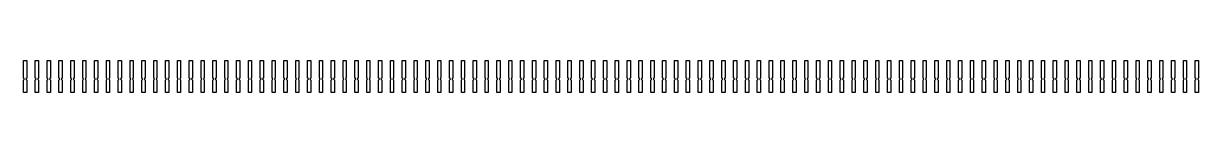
# Model space of a CAD drawing. Extents: x 15393 to 105743, y 58698 to 87977.
# Drawn here: x 60994 to 63178, y 87918 to 87977 of the extents above; entities that cross this region are included whole.
import ezdxf

# ---------------------------------------------------------------- set-up
doc = ezdxf.new("R2010")
doc.units = 13
doc.header["$MEASUREMENT"] = 0
doc.layers.add('Trap Layer', color=80, linetype='Continuous')

msp = doc.modelspace()

# ---------------------------------------------------------------- linework, layer by layer
at = {"layer": 'Trap Layer'}
for points in [[(60998, 87943.3, 0.217277), (60999.5, 87940.6), (60999.5, 87917.6), (60993.5, 87917.6), (60993.5, 87940.6, 0.217277), (60995, 87943.3, 0.435311), (60994.8, 87943.6), (60994.5, 87943.6, -0.414214), (60993.5, 87944.6), (60993.5, 87976.6), (60999.5, 87976.6), (60999.5, 87944.6, -0.414214), (60998.5, 87943.6), (60998.3, 87943.6, 0.435311)], [(61020, 87943.3, 0.217277), (61021.5, 87940.6), (61021.5, 87917.6), (61015.5, 87917.6), (61015.5, 87940.6, 0.217277), (61017, 87943.3, 0.435311), (61016.8, 87943.6), (61016.5, 87943.6, -0.414214), (61015.5, 87944.6), (61015.5, 87976.6), (61021.5, 87976.6), (61021.5, 87944.6, -0.414214), (61020.5, 87943.6), (61020.3, 87943.6, 0.435311)], [(61042, 87943.3, 0.217277), (61043.5, 87940.6), (61043.5, 87917.6), (61037.5, 87917.6), (61037.5, 87940.6, 0.217277), (61039, 87943.3, 0.435311), (61038.8, 87943.6), (61038.5, 87943.6, -0.414214), (61037.5, 87944.6), (61037.5, 87976.6), (61043.5, 87976.6), (61043.5, 87944.6, -0.414214), (61042.5, 87943.6), (61042.3, 87943.6, 0.435311)], [(61064, 87943.3, 0.217277), (61065.5, 87940.6), (61065.5, 87917.6), (61059.5, 87917.6), (61059.5, 87940.6, 0.217277), (61061, 87943.3, 0.435311), (61060.8, 87943.6), (61060.5, 87943.6, -0.414214), (61059.5, 87944.6), (61059.5, 87976.6), (61065.5, 87976.6), (61065.5, 87944.6, -0.414214), (61064.5, 87943.6), (61064.3, 87943.6, 0.435311)], [(61086, 87943.3, 0.217277), (61087.5, 87940.6), (61087.5, 87917.6), (61081.5, 87917.6), (61081.5, 87940.6, 0.217277), (61083, 87943.3, 0.435311), (61082.8, 87943.6), (61082.5, 87943.6, -0.414214), (61081.5, 87944.6), (61081.5, 87976.6), (61087.5, 87976.6), (61087.5, 87944.6, -0.414214), (61086.5, 87943.6), (61086.3, 87943.6, 0.435311)], [(61108, 87943.3, 0.217277), (61109.5, 87940.6), (61109.5, 87917.6), (61103.5, 87917.6), (61103.5, 87940.6, 0.217277), (61105, 87943.3, 0.435311), (61104.8, 87943.6), (61104.5, 87943.6, -0.414214), (61103.5, 87944.6), (61103.5, 87976.6), (61109.5, 87976.6), (61109.5, 87944.6, -0.414214), (61108.5, 87943.6), (61108.3, 87943.6, 0.435311)], [(61130, 87943.3, 0.217277), (61131.5, 87940.6), (61131.5, 87917.6), (61125.5, 87917.6), (61125.5, 87940.6, 0.217277), (61127, 87943.3, 0.435311), (61126.8, 87943.6), (61126.5, 87943.6, -0.414214), (61125.5, 87944.6), (61125.5, 87976.6), (61131.5, 87976.6), (61131.5, 87944.6, -0.414214), (61130.5, 87943.6), (61130.3, 87943.6, 0.435311)], [(61152, 87943.3, 0.217277), (61153.5, 87940.6), (61153.5, 87917.6), (61147.5, 87917.6), (61147.5, 87940.6, 0.217277), (61149, 87943.3, 0.435311), (61148.8, 87943.6), (61148.5, 87943.6, -0.414214), (61147.5, 87944.6), (61147.5, 87976.6), (61153.5, 87976.6), (61153.5, 87944.6, -0.414214), (61152.5, 87943.6), (61152.3, 87943.6, 0.435311)], [(61174, 87943.3, 0.217277), (61175.5, 87940.6), (61175.5, 87917.6), (61169.5, 87917.6), (61169.5, 87940.6, 0.217277), (61171, 87943.3, 0.435311), (61170.8, 87943.6), (61170.5, 87943.6, -0.414214), (61169.5, 87944.6), (61169.5, 87976.6), (61175.5, 87976.6), (61175.5, 87944.6, -0.414214), (61174.5, 87943.6), (61174.3, 87943.6, 0.435311)], [(61196, 87943.3, 0.217277), (61197.5, 87940.6), (61197.5, 87917.6), (61191.5, 87917.6), (61191.5, 87940.6, 0.217277), (61193, 87943.3, 0.435311), (61192.8, 87943.6), (61192.5, 87943.6, -0.414214), (61191.5, 87944.6), (61191.5, 87976.6), (61197.5, 87976.6), (61197.5, 87944.6, -0.414214), (61196.5, 87943.6), (61196.3, 87943.6, 0.435311)], [(61218, 87943.3, 0.217277), (61219.5, 87940.6), (61219.5, 87917.6), (61213.5, 87917.6), (61213.5, 87940.6, 0.217277), (61215, 87943.3, 0.435311), (61214.8, 87943.6), (61214.5, 87943.6, -0.414214), (61213.5, 87944.6), (61213.5, 87976.6), (61219.5, 87976.6), (61219.5, 87944.6, -0.414214), (61218.5, 87943.6), (61218.3, 87943.6, 0.435311)], [(61240, 87943.3, 0.217277), (61241.5, 87940.6), (61241.5, 87917.6), (61235.5, 87917.6), (61235.5, 87940.6, 0.217277), (61237, 87943.3, 0.435311), (61236.8, 87943.6), (61236.5, 87943.6, -0.414214), (61235.5, 87944.6), (61235.5, 87976.6), (61241.5, 87976.6), (61241.5, 87944.6, -0.414214), (61240.5, 87943.6), (61240.3, 87943.6, 0.435311)], [(61262, 87943.3, 0.217277), (61263.5, 87940.6), (61263.5, 87917.6), (61257.5, 87917.6), (61257.5, 87940.6, 0.217277), (61259, 87943.3, 0.435311), (61258.8, 87943.6), (61258.5, 87943.6, -0.414214), (61257.5, 87944.6), (61257.5, 87976.6), (61263.5, 87976.6), (61263.5, 87944.6, -0.414214), (61262.5, 87943.6), (61262.3, 87943.6, 0.435311)], [(61284, 87943.3, 0.217277), (61285.5, 87940.6), (61285.5, 87917.6), (61279.5, 87917.6), (61279.5, 87940.6, 0.217277), (61281, 87943.3, 0.435311), (61280.8, 87943.6), (61280.5, 87943.6, -0.414214), (61279.5, 87944.6), (61279.5, 87976.6), (61285.5, 87976.6), (61285.5, 87944.6, -0.414214), (61284.5, 87943.6), (61284.3, 87943.6, 0.435311)], [(61306, 87943.3, 0.217277), (61307.5, 87940.6), (61307.5, 87917.6), (61301.5, 87917.6), (61301.5, 87940.6, 0.217277), (61303, 87943.3, 0.435311), (61302.8, 87943.6), (61302.5, 87943.6, -0.414214), (61301.5, 87944.6), (61301.5, 87976.6), (61307.5, 87976.6), (61307.5, 87944.6, -0.414214), (61306.5, 87943.6), (61306.3, 87943.6, 0.435311)], [(61328, 87943.3, 0.217277), (61329.5, 87940.6), (61329.5, 87917.6), (61323.5, 87917.6), (61323.5, 87940.6, 0.217277), (61325, 87943.3, 0.435311), (61324.8, 87943.6), (61324.5, 87943.6, -0.414214), (61323.5, 87944.6), (61323.5, 87976.6), (61329.5, 87976.6), (61329.5, 87944.6, -0.414214), (61328.5, 87943.6), (61328.3, 87943.6, 0.435311)], [(61350, 87943.3, 0.217277), (61351.5, 87940.6), (61351.5, 87917.6), (61345.5, 87917.6), (61345.5, 87940.6, 0.217277), (61347, 87943.3, 0.435311), (61346.8, 87943.6), (61346.5, 87943.6, -0.414214), (61345.5, 87944.6), (61345.5, 87976.6), (61351.5, 87976.6), (61351.5, 87944.6, -0.414214), (61350.5, 87943.6), (61350.3, 87943.6, 0.435311)], [(61372, 87943.3, 0.217277), (61373.5, 87940.6), (61373.5, 87917.6), (61367.5, 87917.6), (61367.5, 87940.6, 0.217277), (61369, 87943.3, 0.435311), (61368.8, 87943.6), (61368.5, 87943.6, -0.414214), (61367.5, 87944.6), (61367.5, 87976.6), (61373.5, 87976.6), (61373.5, 87944.6, -0.414214), (61372.5, 87943.6), (61372.3, 87943.6, 0.435311)], [(61394, 87943.3, 0.217277), (61395.5, 87940.6), (61395.5, 87917.6), (61389.5, 87917.6), (61389.5, 87940.6, 0.217277), (61391, 87943.3, 0.435311), (61390.8, 87943.6), (61390.5, 87943.6, -0.414214), (61389.5, 87944.6), (61389.5, 87976.6), (61395.5, 87976.6), (61395.5, 87944.6, -0.414214), (61394.5, 87943.6), (61394.3, 87943.6, 0.435311)], [(61416, 87943.3, 0.217277), (61417.5, 87940.6), (61417.5, 87917.6), (61411.5, 87917.6), (61411.5, 87940.6, 0.217277), (61413, 87943.3, 0.435311), (61412.8, 87943.6), (61412.5, 87943.6, -0.414214), (61411.5, 87944.6), (61411.5, 87976.6), (61417.5, 87976.6), (61417.5, 87944.6, -0.414214), (61416.5, 87943.6), (61416.3, 87943.6, 0.435311)], [(61438, 87943.3, 0.217277), (61439.5, 87940.6), (61439.5, 87917.6), (61433.5, 87917.6), (61433.5, 87940.6, 0.217277), (61435, 87943.3, 0.435311), (61434.8, 87943.6), (61434.5, 87943.6, -0.414214), (61433.5, 87944.6), (61433.5, 87976.6), (61439.5, 87976.6), (61439.5, 87944.6, -0.414214), (61438.5, 87943.6), (61438.3, 87943.6, 0.435311)], [(61460, 87943.3, 0.217277), (61461.5, 87940.6), (61461.5, 87917.6), (61455.5, 87917.6), (61455.5, 87940.6, 0.217277), (61457, 87943.3, 0.435311), (61456.8, 87943.6), (61456.5, 87943.6, -0.414214), (61455.5, 87944.6), (61455.5, 87976.6), (61461.5, 87976.6), (61461.5, 87944.6, -0.414214), (61460.5, 87943.6), (61460.3, 87943.6, 0.435311)], [(61482, 87943.3, 0.217277), (61483.5, 87940.6), (61483.5, 87917.6), (61477.5, 87917.6), (61477.5, 87940.6, 0.217277), (61479, 87943.3, 0.435311), (61478.8, 87943.6), (61478.5, 87943.6, -0.414214), (61477.5, 87944.6), (61477.5, 87976.6), (61483.5, 87976.6), (61483.5, 87944.6, -0.414214), (61482.5, 87943.6), (61482.3, 87943.6, 0.435311)], [(61504, 87943.3, 0.217277), (61505.5, 87940.6), (61505.5, 87917.6), (61499.5, 87917.6), (61499.5, 87940.6, 0.217277), (61501, 87943.3, 0.435311), (61500.8, 87943.6), (61500.5, 87943.6, -0.414214), (61499.5, 87944.6), (61499.5, 87976.6), (61505.5, 87976.6), (61505.5, 87944.6, -0.414214), (61504.5, 87943.6), (61504.3, 87943.6, 0.435311)], [(61526, 87943.3, 0.217277), (61527.5, 87940.6), (61527.5, 87917.6), (61521.5, 87917.6), (61521.5, 87940.6, 0.217277), (61523, 87943.3, 0.435311), (61522.8, 87943.6), (61522.5, 87943.6, -0.414214), (61521.5, 87944.6), (61521.5, 87976.6), (61527.5, 87976.6), (61527.5, 87944.6, -0.414214), (61526.5, 87943.6), (61526.3, 87943.6, 0.435311)], [(61548, 87943.3, 0.217277), (61549.5, 87940.6), (61549.5, 87917.6), (61543.5, 87917.6), (61543.5, 87940.6, 0.217277), (61545, 87943.3, 0.435311), (61544.8, 87943.6), (61544.5, 87943.6, -0.414214), (61543.5, 87944.6), (61543.5, 87976.6), (61549.5, 87976.6), (61549.5, 87944.6, -0.414214), (61548.5, 87943.6), (61548.3, 87943.6, 0.435311)], [(61570, 87943.3, 0.217277), (61571.5, 87940.6), (61571.5, 87917.6), (61565.5, 87917.6), (61565.5, 87940.6, 0.217277), (61567, 87943.3, 0.435311), (61566.8, 87943.6), (61566.5, 87943.6, -0.414214), (61565.5, 87944.6), (61565.5, 87976.6), (61571.5, 87976.6), (61571.5, 87944.6, -0.414214), (61570.5, 87943.6), (61570.3, 87943.6, 0.435311)], [(61592, 87943.3, 0.217277), (61593.5, 87940.6), (61593.5, 87917.6), (61587.5, 87917.6), (61587.5, 87940.6, 0.217277), (61589, 87943.3, 0.435311), (61588.8, 87943.6), (61588.5, 87943.6, -0.414214), (61587.5, 87944.6), (61587.5, 87976.6), (61593.5, 87976.6), (61593.5, 87944.6, -0.414214), (61592.5, 87943.6), (61592.3, 87943.6, 0.435311)], [(61614, 87943.3, 0.217277), (61615.5, 87940.6), (61615.5, 87917.6), (61609.5, 87917.6), (61609.5, 87940.6, 0.217277), (61611, 87943.3, 0.435311), (61610.8, 87943.6), (61610.5, 87943.6, -0.414214), (61609.5, 87944.6), (61609.5, 87976.6), (61615.5, 87976.6), (61615.5, 87944.6, -0.414214), (61614.5, 87943.6), (61614.3, 87943.6, 0.435311)], [(61636, 87943.3, 0.217277), (61637.5, 87940.6), (61637.5, 87917.6), (61631.5, 87917.6), (61631.5, 87940.6, 0.217277), (61633, 87943.3, 0.435311), (61632.8, 87943.6), (61632.5, 87943.6, -0.414214), (61631.5, 87944.6), (61631.5, 87976.6), (61637.5, 87976.6), (61637.5, 87944.6, -0.414214), (61636.5, 87943.6), (61636.3, 87943.6, 0.435311)], [(61658, 87943.3, 0.217277), (61659.5, 87940.6), (61659.5, 87917.6), (61653.5, 87917.6), (61653.5, 87940.6, 0.217277), (61655, 87943.3, 0.435311), (61654.8, 87943.6), (61654.5, 87943.6, -0.414214), (61653.5, 87944.6), (61653.5, 87976.6), (61659.5, 87976.6), (61659.5, 87944.6, -0.414214), (61658.5, 87943.6), (61658.3, 87943.6, 0.435311)], [(61680, 87943.3, 0.217277), (61681.5, 87940.6), (61681.5, 87917.6), (61675.5, 87917.6), (61675.5, 87940.6, 0.217277), (61677, 87943.3, 0.435311), (61676.8, 87943.6), (61676.5, 87943.6, -0.414214), (61675.5, 87944.6), (61675.5, 87976.6), (61681.5, 87976.6), (61681.5, 87944.6, -0.414214), (61680.5, 87943.6), (61680.3, 87943.6, 0.435311)], [(61702, 87943.3, 0.217277), (61703.5, 87940.6), (61703.5, 87917.6), (61697.5, 87917.6), (61697.5, 87940.6, 0.217277), (61699, 87943.3, 0.435311), (61698.8, 87943.6), (61698.5, 87943.6, -0.414214), (61697.5, 87944.6), (61697.5, 87976.6), (61703.5, 87976.6), (61703.5, 87944.6, -0.414214), (61702.5, 87943.6), (61702.3, 87943.6, 0.435311)], [(61724, 87943.3, 0.217277), (61725.5, 87940.6), (61725.5, 87917.6), (61719.5, 87917.6), (61719.5, 87940.6, 0.217277), (61721, 87943.3, 0.435311), (61720.8, 87943.6), (61720.5, 87943.6, -0.414214), (61719.5, 87944.6), (61719.5, 87976.6), (61725.5, 87976.6), (61725.5, 87944.6, -0.414214), (61724.5, 87943.6), (61724.3, 87943.6, 0.435311)], [(61746, 87943.3, 0.217277), (61747.5, 87940.6), (61747.5, 87917.6), (61741.5, 87917.6), (61741.5, 87940.6, 0.217277), (61743, 87943.3, 0.435311), (61742.8, 87943.6), (61742.5, 87943.6, -0.414214), (61741.5, 87944.6), (61741.5, 87976.6), (61747.5, 87976.6), (61747.5, 87944.6, -0.414214), (61746.5, 87943.6), (61746.3, 87943.6, 0.435311)], [(61768, 87943.3, 0.217277), (61769.5, 87940.6), (61769.5, 87917.6), (61763.5, 87917.6), (61763.5, 87940.6, 0.217277), (61765, 87943.3, 0.435311), (61764.8, 87943.6), (61764.5, 87943.6, -0.414214), (61763.5, 87944.6), (61763.5, 87976.6), (61769.5, 87976.6), (61769.5, 87944.6, -0.414214), (61768.5, 87943.6), (61768.3, 87943.6, 0.435311)], [(61790, 87943.3, 0.217277), (61791.5, 87940.6), (61791.5, 87917.6), (61785.5, 87917.6), (61785.5, 87940.6, 0.217277), (61787, 87943.3, 0.435311), (61786.8, 87943.6), (61786.5, 87943.6, -0.414214), (61785.5, 87944.6), (61785.5, 87976.6), (61791.5, 87976.6), (61791.5, 87944.6, -0.414214), (61790.5, 87943.6), (61790.3, 87943.6, 0.435311)], [(61812, 87943.3, 0.217277), (61813.5, 87940.6), (61813.5, 87917.6), (61807.5, 87917.6), (61807.5, 87940.6, 0.217277), (61809, 87943.3, 0.435311), (61808.8, 87943.6), (61808.5, 87943.6, -0.414214), (61807.5, 87944.6), (61807.5, 87976.6), (61813.5, 87976.6), (61813.5, 87944.6, -0.414214), (61812.5, 87943.6), (61812.3, 87943.6, 0.435311)], [(61834, 87943.3, 0.217277), (61835.5, 87940.6), (61835.5, 87917.6), (61829.5, 87917.6), (61829.5, 87940.6, 0.217277), (61831, 87943.3, 0.435311), (61830.8, 87943.6), (61830.5, 87943.6, -0.414214), (61829.5, 87944.6), (61829.5, 87976.6), (61835.5, 87976.6), (61835.5, 87944.6, -0.414214), (61834.5, 87943.6), (61834.3, 87943.6, 0.435311)], [(61856, 87943.3, 0.217277), (61857.5, 87940.6), (61857.5, 87917.6), (61851.5, 87917.6), (61851.5, 87940.6, 0.217277), (61853, 87943.3, 0.435311), (61852.8, 87943.6), (61852.5, 87943.6, -0.414214), (61851.5, 87944.6), (61851.5, 87976.6), (61857.5, 87976.6), (61857.5, 87944.6, -0.414214), (61856.5, 87943.6), (61856.3, 87943.6, 0.435311)], [(61878, 87943.3, 0.217277), (61879.5, 87940.6), (61879.5, 87917.6), (61873.5, 87917.6), (61873.5, 87940.6, 0.217277), (61875, 87943.3, 0.435311), (61874.8, 87943.6), (61874.5, 87943.6, -0.414214), (61873.5, 87944.6), (61873.5, 87976.6), (61879.5, 87976.6), (61879.5, 87944.6, -0.414214), (61878.5, 87943.6), (61878.3, 87943.6, 0.435311)], [(61900, 87943.3, 0.217277), (61901.5, 87940.6), (61901.5, 87917.6), (61895.5, 87917.6), (61895.5, 87940.6, 0.217277), (61897, 87943.3, 0.435311), (61896.8, 87943.6), (61896.5, 87943.6, -0.414214), (61895.5, 87944.6), (61895.5, 87976.6), (61901.5, 87976.6), (61901.5, 87944.6, -0.414214), (61900.5, 87943.6), (61900.3, 87943.6, 0.435311)], [(61922, 87943.3, 0.217277), (61923.5, 87940.6), (61923.5, 87917.6), (61917.5, 87917.6), (61917.5, 87940.6, 0.217277), (61919, 87943.3, 0.435311), (61918.8, 87943.6), (61918.5, 87943.6, -0.414214), (61917.5, 87944.6), (61917.5, 87976.6), (61923.5, 87976.6), (61923.5, 87944.6, -0.414214), (61922.5, 87943.6), (61922.3, 87943.6, 0.435311)], [(61944, 87943.3, 0.217277), (61945.5, 87940.6), (61945.5, 87917.6), (61939.5, 87917.6), (61939.5, 87940.6, 0.217277), (61941, 87943.3, 0.435311), (61940.8, 87943.6), (61940.5, 87943.6, -0.414214), (61939.5, 87944.6), (61939.5, 87976.6), (61945.5, 87976.6), (61945.5, 87944.6, -0.414214), (61944.5, 87943.6), (61944.3, 87943.6, 0.435311)], [(61966, 87943.3, 0.217277), (61967.5, 87940.6), (61967.5, 87917.6), (61961.5, 87917.6), (61961.5, 87940.6, 0.217277), (61963, 87943.3, 0.435311), (61962.8, 87943.6), (61962.5, 87943.6, -0.414214), (61961.5, 87944.6), (61961.5, 87976.6), (61967.5, 87976.6), (61967.5, 87944.6, -0.414214), (61966.5, 87943.6), (61966.3, 87943.6, 0.435311)], [(61988, 87943.3, 0.217277), (61989.5, 87940.6), (61989.5, 87917.6), (61983.5, 87917.6), (61983.5, 87940.6, 0.217277), (61985, 87943.3, 0.435311), (61984.8, 87943.6), (61984.5, 87943.6, -0.414214), (61983.5, 87944.6), (61983.5, 87976.6), (61989.5, 87976.6), (61989.5, 87944.6, -0.414214), (61988.5, 87943.6), (61988.3, 87943.6, 0.435311)], [(62010, 87943.3, 0.217277), (62011.5, 87940.6), (62011.5, 87917.6), (62005.5, 87917.6), (62005.5, 87940.6, 0.217277), (62007, 87943.3, 0.435311), (62006.8, 87943.6), (62006.5, 87943.6, -0.414214), (62005.5, 87944.6), (62005.5, 87976.6), (62011.5, 87976.6), (62011.5, 87944.6, -0.414214), (62010.5, 87943.6), (62010.3, 87943.6, 0.435311)], [(62032, 87943.3, 0.217277), (62033.5, 87940.6), (62033.5, 87917.6), (62027.5, 87917.6), (62027.5, 87940.6, 0.217277), (62029, 87943.3, 0.435311), (62028.8, 87943.6), (62028.5, 87943.6, -0.414214), (62027.5, 87944.6), (62027.5, 87976.6), (62033.5, 87976.6), (62033.5, 87944.6, -0.414214), (62032.5, 87943.6), (62032.3, 87943.6, 0.435311)], [(62054, 87943.3, 0.217277), (62055.5, 87940.6), (62055.5, 87917.6), (62049.5, 87917.6), (62049.5, 87940.6, 0.217277), (62051, 87943.3, 0.435311), (62050.8, 87943.6), (62050.5, 87943.6, -0.414214), (62049.5, 87944.6), (62049.5, 87976.6), (62055.5, 87976.6), (62055.5, 87944.6, -0.414214), (62054.5, 87943.6), (62054.3, 87943.6, 0.435311)], [(62076, 87943.3, 0.217277), (62077.5, 87940.6), (62077.5, 87917.6), (62071.5, 87917.6), (62071.5, 87940.6, 0.217277), (62073, 87943.3, 0.435311), (62072.8, 87943.6), (62072.5, 87943.6, -0.414214), (62071.5, 87944.6), (62071.5, 87976.6), (62077.5, 87976.6), (62077.5, 87944.6, -0.414214), (62076.5, 87943.6), (62076.3, 87943.6, 0.435311)], [(62098, 87943.3, 0.217277), (62099.5, 87940.6), (62099.5, 87917.6), (62093.5, 87917.6), (62093.5, 87940.6, 0.217277), (62095, 87943.3, 0.435311), (62094.8, 87943.6), (62094.5, 87943.6, -0.414214), (62093.5, 87944.6), (62093.5, 87976.6), (62099.5, 87976.6), (62099.5, 87944.6, -0.414214), (62098.5, 87943.6), (62098.3, 87943.6, 0.435311)], [(62120, 87943.3, 0.217277), (62121.5, 87940.6), (62121.5, 87917.6), (62115.5, 87917.6), (62115.5, 87940.6, 0.217277), (62117, 87943.3, 0.435311), (62116.8, 87943.6), (62116.5, 87943.6, -0.414214), (62115.5, 87944.6), (62115.5, 87976.6), (62121.5, 87976.6), (62121.5, 87944.6, -0.414214), (62120.5, 87943.6), (62120.3, 87943.6, 0.435311)], [(62142, 87943.3, 0.217277), (62143.5, 87940.6), (62143.5, 87917.6), (62137.5, 87917.6), (62137.5, 87940.6, 0.217277), (62139, 87943.3, 0.435311), (62138.8, 87943.6), (62138.5, 87943.6, -0.414214), (62137.5, 87944.6), (62137.5, 87976.6), (62143.5, 87976.6), (62143.5, 87944.6, -0.414214), (62142.5, 87943.6), (62142.3, 87943.6, 0.435311)], [(62164, 87943.3, 0.217277), (62165.5, 87940.6), (62165.5, 87917.6), (62159.5, 87917.6), (62159.5, 87940.6, 0.217277), (62161, 87943.3, 0.435311), (62160.8, 87943.6), (62160.5, 87943.6, -0.414214), (62159.5, 87944.6), (62159.5, 87976.6), (62165.5, 87976.6), (62165.5, 87944.6, -0.414214), (62164.5, 87943.6), (62164.3, 87943.6, 0.435311)], [(62186, 87943.3, 0.217277), (62187.5, 87940.6), (62187.5, 87917.6), (62181.5, 87917.6), (62181.5, 87940.6, 0.217277), (62183, 87943.3, 0.435311), (62182.8, 87943.6), (62182.5, 87943.6, -0.414214), (62181.5, 87944.6), (62181.5, 87976.6), (62187.5, 87976.6), (62187.5, 87944.6, -0.414214), (62186.5, 87943.6), (62186.3, 87943.6, 0.435311)], [(62208, 87943.3, 0.217277), (62209.5, 87940.6), (62209.5, 87917.6), (62203.5, 87917.6), (62203.5, 87940.6, 0.217277), (62205, 87943.3, 0.435311), (62204.8, 87943.6), (62204.5, 87943.6, -0.414214), (62203.5, 87944.6), (62203.5, 87976.6), (62209.5, 87976.6), (62209.5, 87944.6, -0.414214), (62208.5, 87943.6), (62208.3, 87943.6, 0.435311)], [(62230, 87943.3, 0.217277), (62231.5, 87940.6), (62231.5, 87917.6), (62225.5, 87917.6), (62225.5, 87940.6, 0.217277), (62227, 87943.3, 0.435311), (62226.8, 87943.6), (62226.5, 87943.6, -0.414214), (62225.5, 87944.6), (62225.5, 87976.6), (62231.5, 87976.6), (62231.5, 87944.6, -0.414214), (62230.5, 87943.6), (62230.3, 87943.6, 0.435311)], [(62252, 87943.3, 0.217277), (62253.5, 87940.6), (62253.5, 87917.6), (62247.5, 87917.6), (62247.5, 87940.6, 0.217277), (62249, 87943.3, 0.435311), (62248.8, 87943.6), (62248.5, 87943.6, -0.414214), (62247.5, 87944.6), (62247.5, 87976.6), (62253.5, 87976.6), (62253.5, 87944.6, -0.414214), (62252.5, 87943.6), (62252.3, 87943.6, 0.435311)], [(62274, 87943.3, 0.217277), (62275.5, 87940.6), (62275.5, 87917.6), (62269.5, 87917.6), (62269.5, 87940.6, 0.217277), (62271, 87943.3, 0.435311), (62270.8, 87943.6), (62270.5, 87943.6, -0.414214), (62269.5, 87944.6), (62269.5, 87976.6), (62275.5, 87976.6), (62275.5, 87944.6, -0.414214), (62274.5, 87943.6), (62274.3, 87943.6, 0.435311)], [(62296, 87943.3, 0.217277), (62297.5, 87940.6), (62297.5, 87917.6), (62291.5, 87917.6), (62291.5, 87940.6, 0.217277), (62293, 87943.3, 0.435311), (62292.8, 87943.6), (62292.5, 87943.6, -0.414214), (62291.5, 87944.6), (62291.5, 87976.6), (62297.5, 87976.6), (62297.5, 87944.6, -0.414214), (62296.5, 87943.6), (62296.3, 87943.6, 0.435311)], [(62318, 87943.3, 0.217277), (62319.5, 87940.6), (62319.5, 87917.6), (62313.5, 87917.6), (62313.5, 87940.6, 0.217277), (62315, 87943.3, 0.435311), (62314.8, 87943.6), (62314.5, 87943.6, -0.414214), (62313.5, 87944.6), (62313.5, 87976.6), (62319.5, 87976.6), (62319.5, 87944.6, -0.414214), (62318.5, 87943.6), (62318.3, 87943.6, 0.435311)], [(62340, 87943.3, 0.217277), (62341.5, 87940.6), (62341.5, 87917.6), (62335.5, 87917.6), (62335.5, 87940.6, 0.217277), (62337, 87943.3, 0.435311), (62336.8, 87943.6), (62336.5, 87943.6, -0.414214), (62335.5, 87944.6), (62335.5, 87976.6), (62341.5, 87976.6), (62341.5, 87944.6, -0.414214), (62340.5, 87943.6), (62340.3, 87943.6, 0.435311)], [(62362, 87943.3, 0.217277), (62363.5, 87940.6), (62363.5, 87917.6), (62357.5, 87917.6), (62357.5, 87940.6, 0.217277), (62359, 87943.3, 0.435311), (62358.8, 87943.6), (62358.5, 87943.6, -0.414214), (62357.5, 87944.6), (62357.5, 87976.6), (62363.5, 87976.6), (62363.5, 87944.6, -0.414214), (62362.5, 87943.6), (62362.3, 87943.6, 0.435311)], [(62384, 87943.3, 0.217277), (62385.5, 87940.6), (62385.5, 87917.6), (62379.5, 87917.6), (62379.5, 87940.6, 0.217277), (62381, 87943.3, 0.435311), (62380.8, 87943.6), (62380.5, 87943.6, -0.414214), (62379.5, 87944.6), (62379.5, 87976.6), (62385.5, 87976.6), (62385.5, 87944.6, -0.414214), (62384.5, 87943.6), (62384.3, 87943.6, 0.435311)], [(62406, 87943.3, 0.217277), (62407.5, 87940.6), (62407.5, 87917.6), (62401.5, 87917.6), (62401.5, 87940.6, 0.217277), (62403, 87943.3, 0.435311), (62402.8, 87943.6), (62402.5, 87943.6, -0.414214), (62401.5, 87944.6), (62401.5, 87976.6), (62407.5, 87976.6), (62407.5, 87944.6, -0.414214), (62406.5, 87943.6), (62406.3, 87943.6, 0.435311)], [(62428, 87943.3, 0.217277), (62429.5, 87940.6), (62429.5, 87917.6), (62423.5, 87917.6), (62423.5, 87940.6, 0.217277), (62425, 87943.3, 0.435311), (62424.8, 87943.6), (62424.5, 87943.6, -0.414214), (62423.5, 87944.6), (62423.5, 87976.6), (62429.5, 87976.6), (62429.5, 87944.6, -0.414214), (62428.5, 87943.6), (62428.3, 87943.6, 0.435311)], [(62450, 87943.3, 0.217277), (62451.5, 87940.6), (62451.5, 87917.6), (62445.5, 87917.6), (62445.5, 87940.6, 0.217277), (62447, 87943.3, 0.435311), (62446.8, 87943.6), (62446.5, 87943.6, -0.414214), (62445.5, 87944.6), (62445.5, 87976.6), (62451.5, 87976.6), (62451.5, 87944.6, -0.414214), (62450.5, 87943.6), (62450.3, 87943.6, 0.435311)], [(62472, 87943.3, 0.217277), (62473.5, 87940.6), (62473.5, 87917.6), (62467.5, 87917.6), (62467.5, 87940.6, 0.217277), (62469, 87943.3, 0.435311), (62468.8, 87943.6), (62468.5, 87943.6, -0.414214), (62467.5, 87944.6), (62467.5, 87976.6), (62473.5, 87976.6), (62473.5, 87944.6, -0.414214), (62472.5, 87943.6), (62472.3, 87943.6, 0.435311)], [(62494, 87943.3, 0.217277), (62495.5, 87940.6), (62495.5, 87917.6), (62489.5, 87917.6), (62489.5, 87940.6, 0.217277), (62491, 87943.3, 0.435311), (62490.8, 87943.6), (62490.5, 87943.6, -0.414214), (62489.5, 87944.6), (62489.5, 87976.6), (62495.5, 87976.6), (62495.5, 87944.6, -0.414214), (62494.5, 87943.6), (62494.3, 87943.6, 0.435311)], [(62516, 87943.3, 0.217277), (62517.5, 87940.6), (62517.5, 87917.6), (62511.5, 87917.6), (62511.5, 87940.6, 0.217277), (62513, 87943.3, 0.435311), (62512.8, 87943.6), (62512.5, 87943.6, -0.414214), (62511.5, 87944.6), (62511.5, 87976.6), (62517.5, 87976.6), (62517.5, 87944.6, -0.414214), (62516.5, 87943.6), (62516.3, 87943.6, 0.435311)], [(62538, 87943.3, 0.217277), (62539.5, 87940.6), (62539.5, 87917.6), (62533.5, 87917.6), (62533.5, 87940.6, 0.217277), (62535, 87943.3, 0.435311), (62534.8, 87943.6), (62534.5, 87943.6, -0.414214), (62533.5, 87944.6), (62533.5, 87976.6), (62539.5, 87976.6), (62539.5, 87944.6, -0.414214), (62538.5, 87943.6), (62538.3, 87943.6, 0.435311)], [(62560, 87943.3, 0.217277), (62561.5, 87940.6), (62561.5, 87917.6), (62555.5, 87917.6), (62555.5, 87940.6, 0.217277), (62557, 87943.3, 0.435311), (62556.8, 87943.6), (62556.5, 87943.6, -0.414214), (62555.5, 87944.6), (62555.5, 87976.6), (62561.5, 87976.6), (62561.5, 87944.6, -0.414214), (62560.5, 87943.6), (62560.3, 87943.6, 0.435311)], [(62582, 87943.3, 0.217277), (62583.5, 87940.6), (62583.5, 87917.6), (62577.5, 87917.6), (62577.5, 87940.6, 0.217277), (62579, 87943.3, 0.435311), (62578.8, 87943.6), (62578.5, 87943.6, -0.414214), (62577.5, 87944.6), (62577.5, 87976.6), (62583.5, 87976.6), (62583.5, 87944.6, -0.414214), (62582.5, 87943.6), (62582.3, 87943.6, 0.435311)], [(62604, 87943.3, 0.217277), (62605.5, 87940.6), (62605.5, 87917.6), (62599.5, 87917.6), (62599.5, 87940.6, 0.217277), (62601, 87943.3, 0.435311), (62600.8, 87943.6), (62600.5, 87943.6, -0.414214), (62599.5, 87944.6), (62599.5, 87976.6), (62605.5, 87976.6), (62605.5, 87944.6, -0.414214), (62604.5, 87943.6), (62604.3, 87943.6, 0.435311)], [(62626, 87943.3, 0.217277), (62627.5, 87940.6), (62627.5, 87917.6), (62621.5, 87917.6), (62621.5, 87940.6, 0.217277), (62623, 87943.3, 0.435311), (62622.8, 87943.6), (62622.5, 87943.6, -0.414214), (62621.5, 87944.6), (62621.5, 87976.6), (62627.5, 87976.6), (62627.5, 87944.6, -0.414214), (62626.5, 87943.6), (62626.3, 87943.6, 0.435311)], [(62648, 87943.3, 0.217277), (62649.5, 87940.6), (62649.5, 87917.6), (62643.5, 87917.6), (62643.5, 87940.6, 0.217277), (62645, 87943.3, 0.435311), (62644.8, 87943.6), (62644.5, 87943.6, -0.414214), (62643.5, 87944.6), (62643.5, 87976.6), (62649.5, 87976.6), (62649.5, 87944.6, -0.414214), (62648.5, 87943.6), (62648.3, 87943.6, 0.435311)], [(62670, 87943.3, 0.217277), (62671.5, 87940.6), (62671.5, 87917.6), (62665.5, 87917.6), (62665.5, 87940.6, 0.217277), (62667, 87943.3, 0.435311), (62666.8, 87943.6), (62666.5, 87943.6, -0.414214), (62665.5, 87944.6), (62665.5, 87976.6), (62671.5, 87976.6), (62671.5, 87944.6, -0.414214), (62670.5, 87943.6), (62670.3, 87943.6, 0.435311)], [(62692, 87943.3, 0.217277), (62693.5, 87940.6), (62693.5, 87917.6), (62687.5, 87917.6), (62687.5, 87940.6, 0.217277), (62689, 87943.3, 0.435311), (62688.8, 87943.6), (62688.5, 87943.6, -0.414214), (62687.5, 87944.6), (62687.5, 87976.6), (62693.5, 87976.6), (62693.5, 87944.6, -0.414214), (62692.5, 87943.6), (62692.3, 87943.6, 0.435311)], [(62714, 87943.3, 0.217277), (62715.5, 87940.6), (62715.5, 87917.6), (62709.5, 87917.6), (62709.5, 87940.6, 0.217277), (62711, 87943.3, 0.435311), (62710.8, 87943.6), (62710.5, 87943.6, -0.414214), (62709.5, 87944.6), (62709.5, 87976.6), (62715.5, 87976.6), (62715.5, 87944.6, -0.414214), (62714.5, 87943.6), (62714.3, 87943.6, 0.435311)], [(62736, 87943.3, 0.217277), (62737.5, 87940.6), (62737.5, 87917.6), (62731.5, 87917.6), (62731.5, 87940.6, 0.217277), (62733, 87943.3, 0.435311), (62732.8, 87943.6), (62732.5, 87943.6, -0.414214), (62731.5, 87944.6), (62731.5, 87976.6), (62737.5, 87976.6), (62737.5, 87944.6, -0.414214), (62736.5, 87943.6), (62736.3, 87943.6, 0.435311)], [(62758, 87943.3, 0.217277), (62759.5, 87940.6), (62759.5, 87917.6), (62753.5, 87917.6), (62753.5, 87940.6, 0.217277), (62755, 87943.3, 0.435311), (62754.8, 87943.6), (62754.5, 87943.6, -0.414214), (62753.5, 87944.6), (62753.5, 87976.6), (62759.5, 87976.6), (62759.5, 87944.6, -0.414214), (62758.5, 87943.6), (62758.3, 87943.6, 0.435311)], [(62780, 87943.3, 0.217277), (62781.5, 87940.6), (62781.5, 87917.6), (62775.5, 87917.6), (62775.5, 87940.6, 0.217277), (62777, 87943.3, 0.435311), (62776.8, 87943.6), (62776.5, 87943.6, -0.414214), (62775.5, 87944.6), (62775.5, 87976.6), (62781.5, 87976.6), (62781.5, 87944.6, -0.414214), (62780.5, 87943.6), (62780.3, 87943.6, 0.435311)], [(62802, 87943.3, 0.217277), (62803.5, 87940.6), (62803.5, 87917.6), (62797.5, 87917.6), (62797.5, 87940.6, 0.217277), (62799, 87943.3, 0.435311), (62798.8, 87943.6), (62798.5, 87943.6, -0.414214), (62797.5, 87944.6), (62797.5, 87976.6), (62803.5, 87976.6), (62803.5, 87944.6, -0.414214), (62802.5, 87943.6), (62802.3, 87943.6, 0.435311)], [(62824, 87943.3, 0.217277), (62825.5, 87940.6), (62825.5, 87917.6), (62819.5, 87917.6), (62819.5, 87940.6, 0.217277), (62821, 87943.3, 0.435311), (62820.8, 87943.6), (62820.5, 87943.6, -0.414214), (62819.5, 87944.6), (62819.5, 87976.6), (62825.5, 87976.6), (62825.5, 87944.6, -0.414214), (62824.5, 87943.6), (62824.3, 87943.6, 0.435311)], [(62846, 87943.3, 0.217277), (62847.5, 87940.6), (62847.5, 87917.6), (62841.5, 87917.6), (62841.5, 87940.6, 0.217277), (62843, 87943.3, 0.435311), (62842.8, 87943.6), (62842.5, 87943.6, -0.414214), (62841.5, 87944.6), (62841.5, 87976.6), (62847.5, 87976.6), (62847.5, 87944.6, -0.414214), (62846.5, 87943.6), (62846.3, 87943.6, 0.435311)], [(62868, 87943.3, 0.217277), (62869.5, 87940.6), (62869.5, 87917.6), (62863.5, 87917.6), (62863.5, 87940.6, 0.217277), (62865, 87943.3, 0.435311), (62864.8, 87943.6), (62864.5, 87943.6, -0.414214), (62863.5, 87944.6), (62863.5, 87976.6), (62869.5, 87976.6), (62869.5, 87944.6, -0.414214), (62868.5, 87943.6), (62868.3, 87943.6, 0.435311)], [(62890, 87943.3, 0.217277), (62891.5, 87940.6), (62891.5, 87917.6), (62885.5, 87917.6), (62885.5, 87940.6, 0.217277), (62887, 87943.3, 0.435311), (62886.8, 87943.6), (62886.5, 87943.6, -0.414214), (62885.5, 87944.6), (62885.5, 87976.6), (62891.5, 87976.6), (62891.5, 87944.6, -0.414214), (62890.5, 87943.6), (62890.3, 87943.6, 0.435311)], [(62912, 87943.3, 0.217277), (62913.5, 87940.6), (62913.5, 87917.6), (62907.5, 87917.6), (62907.5, 87940.6, 0.217277), (62909, 87943.3, 0.435311), (62908.8, 87943.6), (62908.5, 87943.6, -0.414214), (62907.5, 87944.6), (62907.5, 87976.6), (62913.5, 87976.6), (62913.5, 87944.6, -0.414214), (62912.5, 87943.6), (62912.3, 87943.6, 0.435311)], [(62934, 87943.3, 0.217277), (62935.5, 87940.6), (62935.5, 87917.6), (62929.5, 87917.6), (62929.5, 87940.6, 0.217277), (62931, 87943.3, 0.435311), (62930.8, 87943.6), (62930.5, 87943.6, -0.414214), (62929.5, 87944.6), (62929.5, 87976.6), (62935.5, 87976.6), (62935.5, 87944.6, -0.414214), (62934.5, 87943.6), (62934.3, 87943.6, 0.435311)], [(62956, 87943.3, 0.217277), (62957.5, 87940.6), (62957.5, 87917.6), (62951.5, 87917.6), (62951.5, 87940.6, 0.217277), (62953, 87943.3, 0.435311), (62952.8, 87943.6), (62952.5, 87943.6, -0.414214), (62951.5, 87944.6), (62951.5, 87976.6), (62957.5, 87976.6), (62957.5, 87944.6, -0.414214), (62956.5, 87943.6), (62956.3, 87943.6, 0.435311)], [(62978, 87943.3, 0.217277), (62979.5, 87940.6), (62979.5, 87917.6), (62973.5, 87917.6), (62973.5, 87940.6, 0.217277), (62975, 87943.3, 0.435311), (62974.8, 87943.6), (62974.5, 87943.6, -0.414214), (62973.5, 87944.6), (62973.5, 87976.6), (62979.5, 87976.6), (62979.5, 87944.6, -0.414214), (62978.5, 87943.6), (62978.3, 87943.6, 0.435311)], [(63000, 87943.3, 0.217277), (63001.5, 87940.6), (63001.5, 87917.6), (62995.5, 87917.6), (62995.5, 87940.6, 0.217277), (62997, 87943.3, 0.435311), (62996.8, 87943.6), (62996.5, 87943.6, -0.414214), (62995.5, 87944.6), (62995.5, 87976.6), (63001.5, 87976.6), (63001.5, 87944.6, -0.414214), (63000.5, 87943.6), (63000.3, 87943.6, 0.435311)], [(63022, 87943.3, 0.217277), (63023.5, 87940.6), (63023.5, 87917.6), (63017.5, 87917.6), (63017.5, 87940.6, 0.217277), (63019, 87943.3, 0.435311), (63018.8, 87943.6), (63018.5, 87943.6, -0.414214), (63017.5, 87944.6), (63017.5, 87976.6), (63023.5, 87976.6), (63023.5, 87944.6, -0.414214), (63022.5, 87943.6), (63022.3, 87943.6, 0.435311)], [(63044, 87943.3, 0.217277), (63045.5, 87940.6), (63045.5, 87917.6), (63039.5, 87917.6), (63039.5, 87940.6, 0.217277), (63041, 87943.3, 0.435311), (63040.8, 87943.6), (63040.5, 87943.6, -0.414214), (63039.5, 87944.6), (63039.5, 87976.6), (63045.5, 87976.6), (63045.5, 87944.6, -0.414214), (63044.5, 87943.6), (63044.3, 87943.6, 0.435311)], [(63066, 87943.3, 0.217277), (63067.5, 87940.6), (63067.5, 87917.6), (63061.5, 87917.6), (63061.5, 87940.6, 0.217277), (63063, 87943.3, 0.435311), (63062.8, 87943.6), (63062.5, 87943.6, -0.414214), (63061.5, 87944.6), (63061.5, 87976.6), (63067.5, 87976.6), (63067.5, 87944.6, -0.414214), (63066.5, 87943.6), (63066.3, 87943.6, 0.435311)], [(63088, 87943.3, 0.217277), (63089.5, 87940.6), (63089.5, 87917.6), (63083.5, 87917.6), (63083.5, 87940.6, 0.217277), (63085, 87943.3, 0.435311), (63084.8, 87943.6), (63084.5, 87943.6, -0.414214), (63083.5, 87944.6), (63083.5, 87976.6), (63089.5, 87976.6), (63089.5, 87944.6, -0.414214), (63088.5, 87943.6), (63088.3, 87943.6, 0.435311)], [(63110, 87943.3, 0.217277), (63111.5, 87940.6), (63111.5, 87917.6), (63105.5, 87917.6), (63105.5, 87940.6, 0.217277), (63107, 87943.3, 0.435311), (63106.8, 87943.6), (63106.5, 87943.6, -0.414214), (63105.5, 87944.6), (63105.5, 87976.6), (63111.5, 87976.6), (63111.5, 87944.6, -0.414214), (63110.5, 87943.6), (63110.3, 87943.6, 0.435311)], [(63132, 87943.3, 0.217277), (63133.5, 87940.6), (63133.5, 87917.6), (63127.5, 87917.6), (63127.5, 87940.6, 0.217277), (63129, 87943.3, 0.435311), (63128.8, 87943.6), (63128.5, 87943.6, -0.414214), (63127.5, 87944.6), (63127.5, 87976.6), (63133.5, 87976.6), (63133.5, 87944.6, -0.414214), (63132.5, 87943.6), (63132.3, 87943.6, 0.435311)], [(63154, 87943.3, 0.217277), (63155.5, 87940.6), (63155.5, 87917.6), (63149.5, 87917.6), (63149.5, 87940.6, 0.217277), (63151, 87943.3, 0.435311), (63150.8, 87943.6), (63150.5, 87943.6, -0.414214), (63149.5, 87944.6), (63149.5, 87976.6), (63155.5, 87976.6), (63155.5, 87944.6, -0.414214), (63154.5, 87943.6), (63154.3, 87943.6, 0.435311)], [(63176, 87943.3, 0.217277), (63177.5, 87940.6), (63177.5, 87917.6), (63171.5, 87917.6), (63171.5, 87940.6, 0.217277), (63173, 87943.3, 0.435311), (63172.8, 87943.6), (63172.5, 87943.6, -0.414214), (63171.5, 87944.6), (63171.5, 87976.6), (63177.5, 87976.6), (63177.5, 87944.6, -0.414214), (63176.5, 87943.6), (63176.3, 87943.6, 0.435311)]]:
    msp.add_lwpolyline(points, format="xyb", close=True, dxfattribs=at)

doc.saveas('drawing.dxf')
